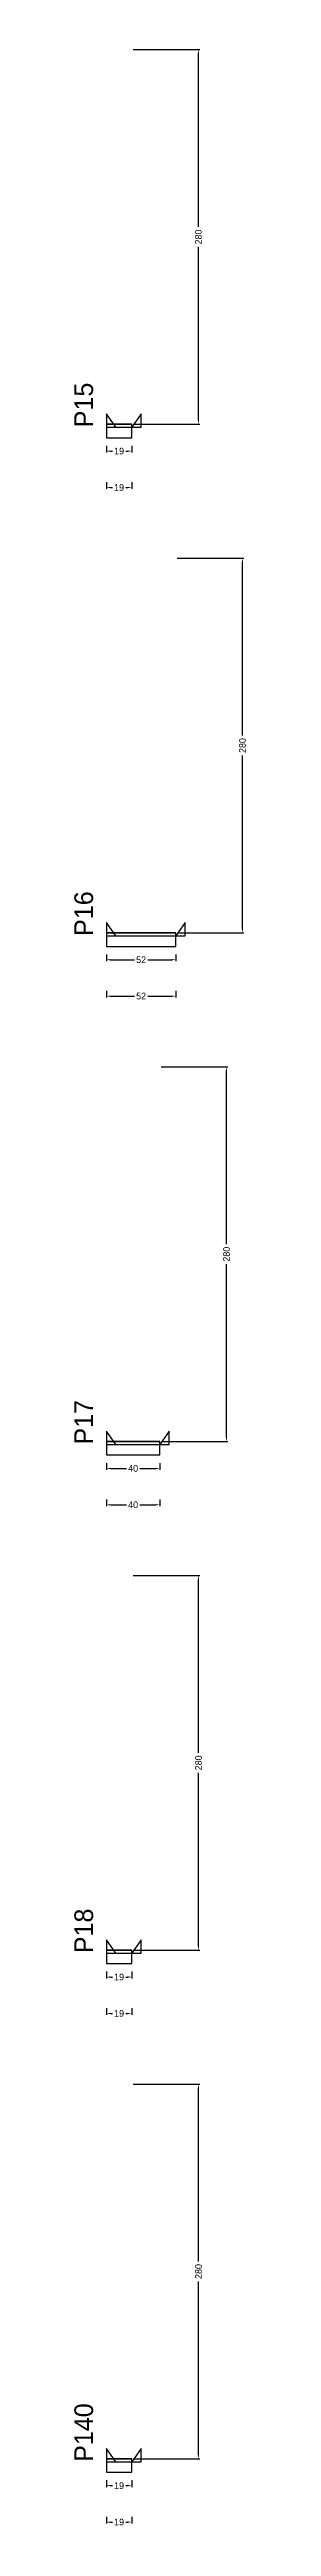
# Model space of a CAD drawing. Header units: centimetres. Extents: x -12000 to 4120, y -3806 to 2716.
# Drawn here: x 3976 to 4105, y -3468 to -1618 of the extents above; entities that cross this region are included whole.
import ezdxf

# ---------------------------------------------------------------- set-up
doc = ezdxf.new("R2010")
doc.units = ezdxf.units.CM
for name, color, linetype in [('NOMENCLATURA', 7, 'Continuous'), ('SARR_2.2x10', 60, 'Continuous'), ('SARR_2.2x7', 40, 'Continuous')]:
    doc.layers.add(name, color=color, linetype=linetype)
doc.dimstyles.new('PAINEL-NOVA', dxfattribs={"dimtxt": 5, "dimasz": 3, "dimexe": 1, "dimexo": 1, "dimgap": 1, "dimtad": 1, "dimcen": 2.5, "dimazin": 3, "dimtfac": 1, "dimtmove": 0, "dimatfit": 3})

# ---------------------------------------------------------------- blocks, each defined once
blk = doc.blocks.new('_CLOSEDFILLED')
at = {"color": 0, "linetype": 'BYBLOCK'}
blk.add_solid([(-1, 0.16), (0, 0), (-1, -0.16)], dxfattribs=at)
blk = doc.blocks.new('*D151')
for p, q in [((4000, -1913.8), (4000, -1918.8)), ((4003, -1917.8), (4004.5, -1917.8)), ((4014.5, -1917.8), (4016, -1917.8)), ((4019, -1913.8), (4019, -1918.8))]:
    blk.add_line(p, q)
at = {"layer": 'Defpoints'}
for p in [(4000, -1912.8), (4000, -1917.8), (4019, -1912.8)]:
    blk.add_point(p, dxfattribs=at)
at = {"layer": 'SARR_2.2x10', "xscale": 3, "yscale": 3, "rotation": 180}
blk.add_blockref('_CLOSEDFILLED', (4000, -1917.8), dxfattribs=at)
at = {"layer": 'SARR_2.2x10', "xscale": 3, "yscale": 3}
blk.add_blockref('_CLOSEDFILLED', (4019, -1917.8), dxfattribs=at)
at = {"layer": 'SARR_2.2x10', "insert": (4009.5, -1917.8), "char_height": 5, "attachment_point": 5}
blk.add_mtext('19', dxfattribs=at)
blk = doc.blocks.new('*D152')
for p, q in [((4020, -1617.8), (4070, -1617.8)), ((4069, -1750.3), (4069, -1620.8)), ((4069, -1894.8), (4069, -1765.3)), ((4020, -1897.8), (4070, -1897.8))]:
    blk.add_line(p, q)
at = {"layer": 'Defpoints'}
for p in [(4019, -1617.8), (4019, -1897.8), (4069, -1897.8)]:
    blk.add_point(p, dxfattribs=at)
at = {"layer": 'SARR_2.2x10', "xscale": 3, "yscale": 3}
for p, rotation in [((4069, -1617.8), 90), ((4069, -1897.8), 270)]:
    blk.add_blockref('_CLOSEDFILLED', p, dxfattribs=dict(at, rotation=rotation))
at = {"layer": 'SARR_2.2x10', "insert": (4069, -1757.8), "char_height": 5, "attachment_point": 5, "rotation": 90}
blk.add_mtext('280', dxfattribs=at)
blk = doc.blocks.new('*D153')
for p, q in [((4020, -1617.8), (4070, -1617.8)), ((4069, -1750.3), (4069, -1620.8)), ((4069, -1894.8), (4069, -1765.3)), ((4020, -1897.8), (4070, -1897.8))]:
    blk.add_line(p, q)
at = {"layer": 'Defpoints'}
for p in [(4019, -1617.8), (4019, -1897.8), (4069, -1897.8)]:
    blk.add_point(p, dxfattribs=at)
at = {"layer": 'SARR_2.2x10', "xscale": 3, "yscale": 3}
for p, rotation in [((4069, -1617.8), 90), ((4069, -1897.8), 270)]:
    blk.add_blockref('_CLOSEDFILLED', p, dxfattribs=dict(at, rotation=rotation))
at = {"layer": 'SARR_2.2x10', "insert": (4069, -1757.8), "char_height": 5, "attachment_point": 5, "rotation": 90}
blk.add_mtext('280', dxfattribs=at)
blk = doc.blocks.new('*D154')
for p, q in [((4020, -1617.8), (4070, -1617.8)), ((4069, -1750.3), (4069, -1620.8)), ((4069, -1894.8), (4069, -1765.3)), ((4020, -1897.8), (4070, -1897.8))]:
    blk.add_line(p, q)
at = {"layer": 'Defpoints'}
for p in [(4019, -1617.8), (4019, -1897.8), (4069, -1897.8)]:
    blk.add_point(p, dxfattribs=at)
at = {"layer": 'SARR_2.2x10', "xscale": 3, "yscale": 3}
for p, rotation in [((4069, -1617.8), 90), ((4069, -1897.8), 270)]:
    blk.add_blockref('_CLOSEDFILLED', p, dxfattribs=dict(at, rotation=rotation))
at = {"layer": 'SARR_2.2x10', "insert": (4069, -1757.8), "char_height": 5, "attachment_point": 5, "rotation": 90}
blk.add_mtext('280', dxfattribs=at)
blk = doc.blocks.new('*D155')
for p, q in [((4020, -1617.8), (4070, -1617.8)), ((4069, -1750.3), (4069, -1620.8)), ((4069, -1894.8), (4069, -1765.3)), ((4020, -1897.8), (4070, -1897.8))]:
    blk.add_line(p, q)
at = {"layer": 'Defpoints'}
for p in [(4019, -1617.8), (4019, -1897.8), (4069, -1897.8)]:
    blk.add_point(p, dxfattribs=at)
at = {"layer": 'SARR_2.2x10', "xscale": 3, "yscale": 3}
for p, rotation in [((4069, -1617.8), 90), ((4069, -1897.8), 270)]:
    blk.add_blockref('_CLOSEDFILLED', p, dxfattribs=dict(at, rotation=rotation))
at = {"layer": 'SARR_2.2x10', "insert": (4069, -1757.8), "char_height": 5, "attachment_point": 5, "rotation": 90}
blk.add_mtext('280', dxfattribs=at)
blk = doc.blocks.new('*D156')
for p, q in [((4000, -1941), (4000, -1946)), ((4019, -1941), (4019, -1946)), ((4003, -1945), (4004.5, -1945)), ((4014.5, -1945), (4016, -1945))]:
    blk.add_line(p, q)
at = {"layer": 'Defpoints'}
for p in [(4000, -1940), (4019, -1940), (4000, -1945)]:
    blk.add_point(p, dxfattribs=at)
at = {"layer": 'SARR_2.2x10', "xscale": 3, "yscale": 3, "rotation": 180}
blk.add_blockref('_CLOSEDFILLED', (4000, -1945), dxfattribs=at)
at = {"layer": 'SARR_2.2x10', "xscale": 3, "yscale": 3}
blk.add_blockref('_CLOSEDFILLED', (4019, -1945), dxfattribs=at)
at = {"layer": 'SARR_2.2x10', "insert": (4009.5, -1945), "char_height": 5, "attachment_point": 5}
blk.add_mtext('19', dxfattribs=at)
blk = doc.blocks.new('GRA-E')
at = {"layer": 'SARR_2.2x7'}
blk.add_lwpolyline([(0, 0), (7, 0), (0, 10)], close=True, dxfattribs=at)
blk = doc.blocks.new('GRA-D')
at = {"layer": 'SARR_2.2x7'}
blk.add_lwpolyline([(0, 0), (7, 0), (7, 10)], close=True, dxfattribs=at)
blk = doc.blocks.new('*D177')
for p, q in [((4000, -2293.8), (4000, -2298.8)), ((4052, -2293.8), (4052, -2298.8)), ((4003, -2297.8), (4021, -2297.8)), ((4031, -2297.8), (4049, -2297.8))]:
    blk.add_line(p, q)
at = {"layer": 'Defpoints'}
for p in [(4000, -2292.8), (4052, -2292.8), (4000, -2297.8)]:
    blk.add_point(p, dxfattribs=at)
at = {"layer": 'SARR_2.2x10', "xscale": 3, "yscale": 3, "rotation": 180}
blk.add_blockref('_CLOSEDFILLED', (4000, -2297.8), dxfattribs=at)
at = {"layer": 'SARR_2.2x10', "xscale": 3, "yscale": 3}
blk.add_blockref('_CLOSEDFILLED', (4052, -2297.8), dxfattribs=at)
at = {"layer": 'SARR_2.2x10', "insert": (4026, -2297.8), "char_height": 5, "attachment_point": 5}
blk.add_mtext('52', dxfattribs=at)
blk = doc.blocks.new('*D178')
for p, q in [((4053, -1997.8), (4103, -1997.8)), ((4102, -2130.3), (4102, -2000.8)), ((4102, -2274.8), (4102, -2145.3)), ((4053, -2277.8), (4103, -2277.8))]:
    blk.add_line(p, q)
at = {"layer": 'Defpoints'}
for p in [(4052, -1997.8), (4052, -2277.8), (4102, -2277.8)]:
    blk.add_point(p, dxfattribs=at)
at = {"layer": 'SARR_2.2x10', "xscale": 3, "yscale": 3}
for p, rotation in [((4102, -1997.8), 90), ((4102, -2277.8), 270)]:
    blk.add_blockref('_CLOSEDFILLED', p, dxfattribs=dict(at, rotation=rotation))
at = {"layer": 'SARR_2.2x10', "insert": (4102, -2137.8), "char_height": 5, "attachment_point": 5, "rotation": 90}
blk.add_mtext('280', dxfattribs=at)
blk = doc.blocks.new('*D179')
for p, q in [((4053, -1997.8), (4103, -1997.8)), ((4102, -2130.3), (4102, -2000.8)), ((4102, -2274.8), (4102, -2145.3)), ((4053, -2277.8), (4103, -2277.8))]:
    blk.add_line(p, q)
at = {"layer": 'Defpoints'}
for p in [(4052, -1997.8), (4052, -2277.8), (4102, -2277.8)]:
    blk.add_point(p, dxfattribs=at)
at = {"layer": 'SARR_2.2x10', "xscale": 3, "yscale": 3}
for p, rotation in [((4102, -1997.8), 90), ((4102, -2277.8), 270)]:
    blk.add_blockref('_CLOSEDFILLED', p, dxfattribs=dict(at, rotation=rotation))
at = {"layer": 'SARR_2.2x10', "insert": (4102, -2137.8), "char_height": 5, "attachment_point": 5, "rotation": 90}
blk.add_mtext('280', dxfattribs=at)
blk = doc.blocks.new('*D180')
for p, q in [((4053, -1997.8), (4103, -1997.8)), ((4102, -2130.3), (4102, -2000.8)), ((4102, -2274.8), (4102, -2145.3)), ((4053, -2277.8), (4103, -2277.8))]:
    blk.add_line(p, q)
at = {"layer": 'Defpoints'}
for p in [(4052, -1997.8), (4052, -2277.8), (4102, -2277.8)]:
    blk.add_point(p, dxfattribs=at)
at = {"layer": 'SARR_2.2x10', "xscale": 3, "yscale": 3}
for p, rotation in [((4102, -1997.8), 90), ((4102, -2277.8), 270)]:
    blk.add_blockref('_CLOSEDFILLED', p, dxfattribs=dict(at, rotation=rotation))
at = {"layer": 'SARR_2.2x10', "insert": (4102, -2137.8), "char_height": 5, "attachment_point": 5, "rotation": 90}
blk.add_mtext('280', dxfattribs=at)
blk = doc.blocks.new('*D181')
for p, q in [((4053, -1997.8), (4103, -1997.8)), ((4102, -2130.3), (4102, -2000.8)), ((4102, -2274.8), (4102, -2145.3)), ((4053, -2277.8), (4103, -2277.8))]:
    blk.add_line(p, q)
at = {"layer": 'Defpoints'}
for p in [(4052, -1997.8), (4052, -2277.8), (4102, -2277.8)]:
    blk.add_point(p, dxfattribs=at)
at = {"layer": 'SARR_2.2x10', "xscale": 3, "yscale": 3}
for p, rotation in [((4102, -1997.8), 90), ((4102, -2277.8), 270)]:
    blk.add_blockref('_CLOSEDFILLED', p, dxfattribs=dict(at, rotation=rotation))
at = {"layer": 'SARR_2.2x10', "insert": (4102, -2137.8), "char_height": 5, "attachment_point": 5, "rotation": 90}
blk.add_mtext('280', dxfattribs=at)
blk = doc.blocks.new('*D182')
for p, q in [((4000, -2321), (4000, -2326)), ((4003, -2325), (4021, -2325)), ((4031, -2325), (4049, -2325)), ((4052, -2321), (4052, -2326))]:
    blk.add_line(p, q)
at = {"layer": 'Defpoints'}
for p in [(4000, -2320), (4000, -2325), (4052, -2320)]:
    blk.add_point(p, dxfattribs=at)
at = {"layer": 'SARR_2.2x10', "xscale": 3, "yscale": 3, "rotation": 180}
blk.add_blockref('_CLOSEDFILLED', (4000, -2325), dxfattribs=at)
at = {"layer": 'SARR_2.2x10', "xscale": 3, "yscale": 3}
blk.add_blockref('_CLOSEDFILLED', (4052, -2325), dxfattribs=at)
at = {"layer": 'SARR_2.2x10', "insert": (4026, -2325), "char_height": 5, "attachment_point": 5}
blk.add_mtext('52', dxfattribs=at)
blk = doc.blocks.new('*D203')
for p, q in [((4000, -2673.8), (4000, -2678.8)), ((4003, -2677.8), (4015, -2677.8)), ((4025, -2677.8), (4037, -2677.8)), ((4040, -2673.8), (4040, -2678.8))]:
    blk.add_line(p, q)
at = {"layer": 'Defpoints'}
for p in [(4000, -2672.8), (4000, -2677.8), (4040, -2672.8)]:
    blk.add_point(p, dxfattribs=at)
at = {"layer": 'SARR_2.2x10', "xscale": 3, "yscale": 3, "rotation": 180}
blk.add_blockref('_CLOSEDFILLED', (4000, -2677.8), dxfattribs=at)
at = {"layer": 'SARR_2.2x10', "xscale": 3, "yscale": 3}
blk.add_blockref('_CLOSEDFILLED', (4040, -2677.8), dxfattribs=at)
at = {"layer": 'SARR_2.2x10', "insert": (4020, -2677.8), "char_height": 5, "attachment_point": 5}
blk.add_mtext('40', dxfattribs=at)
blk = doc.blocks.new('*D204')
for p, q in [((4041, -2377.8), (4091, -2377.8)), ((4090, -2510.3), (4090, -2380.8)), ((4090, -2654.8), (4090, -2525.3)), ((4041, -2657.8), (4091, -2657.8))]:
    blk.add_line(p, q)
at = {"layer": 'Defpoints'}
for p in [(4040, -2377.8), (4040, -2657.8), (4090, -2657.8)]:
    blk.add_point(p, dxfattribs=at)
at = {"layer": 'SARR_2.2x10', "xscale": 3, "yscale": 3}
for p, rotation in [((4090, -2377.8), 90), ((4090, -2657.8), 270)]:
    blk.add_blockref('_CLOSEDFILLED', p, dxfattribs=dict(at, rotation=rotation))
at = {"layer": 'SARR_2.2x10', "insert": (4090, -2517.8), "char_height": 5, "attachment_point": 5, "rotation": 90}
blk.add_mtext('280', dxfattribs=at)
blk = doc.blocks.new('*D205')
for p, q in [((4041, -2377.8), (4091, -2377.8)), ((4090, -2510.3), (4090, -2380.8)), ((4090, -2654.8), (4090, -2525.3)), ((4041, -2657.8), (4091, -2657.8))]:
    blk.add_line(p, q)
at = {"layer": 'Defpoints'}
for p in [(4040, -2377.8), (4040, -2657.8), (4090, -2657.8)]:
    blk.add_point(p, dxfattribs=at)
at = {"layer": 'SARR_2.2x10', "xscale": 3, "yscale": 3}
for p, rotation in [((4090, -2377.8), 90), ((4090, -2657.8), 270)]:
    blk.add_blockref('_CLOSEDFILLED', p, dxfattribs=dict(at, rotation=rotation))
at = {"layer": 'SARR_2.2x10', "insert": (4090, -2517.8), "char_height": 5, "attachment_point": 5, "rotation": 90}
blk.add_mtext('280', dxfattribs=at)
blk = doc.blocks.new('*D206')
for p, q in [((4041, -2377.8), (4091, -2377.8)), ((4090, -2510.3), (4090, -2380.8)), ((4090, -2654.8), (4090, -2525.3)), ((4041, -2657.8), (4091, -2657.8))]:
    blk.add_line(p, q)
at = {"layer": 'Defpoints'}
for p in [(4040, -2377.8), (4040, -2657.8), (4090, -2657.8)]:
    blk.add_point(p, dxfattribs=at)
at = {"layer": 'SARR_2.2x10', "xscale": 3, "yscale": 3}
for p, rotation in [((4090, -2377.8), 90), ((4090, -2657.8), 270)]:
    blk.add_blockref('_CLOSEDFILLED', p, dxfattribs=dict(at, rotation=rotation))
at = {"layer": 'SARR_2.2x10', "insert": (4090, -2517.8), "char_height": 5, "attachment_point": 5, "rotation": 90}
blk.add_mtext('280', dxfattribs=at)
blk = doc.blocks.new('*D207')
for p, q in [((4041, -2377.8), (4091, -2377.8)), ((4090, -2510.3), (4090, -2380.8)), ((4090, -2654.8), (4090, -2525.3)), ((4041, -2657.8), (4091, -2657.8))]:
    blk.add_line(p, q)
at = {"layer": 'Defpoints'}
for p in [(4040, -2377.8), (4040, -2657.8), (4090, -2657.8)]:
    blk.add_point(p, dxfattribs=at)
at = {"layer": 'SARR_2.2x10', "xscale": 3, "yscale": 3}
for p, rotation in [((4090, -2377.8), 90), ((4090, -2657.8), 270)]:
    blk.add_blockref('_CLOSEDFILLED', p, dxfattribs=dict(at, rotation=rotation))
at = {"layer": 'SARR_2.2x10', "insert": (4090, -2517.8), "char_height": 5, "attachment_point": 5, "rotation": 90}
blk.add_mtext('280', dxfattribs=at)
blk = doc.blocks.new('*D208')
for p, q in [((4000, -2701), (4000, -2706)), ((4040, -2701), (4040, -2706)), ((4003, -2705), (4015, -2705)), ((4025, -2705), (4037, -2705))]:
    blk.add_line(p, q)
at = {"layer": 'Defpoints'}
for p in [(4000, -2700), (4040, -2700), (4000, -2705)]:
    blk.add_point(p, dxfattribs=at)
at = {"layer": 'SARR_2.2x10', "xscale": 3, "yscale": 3, "rotation": 180}
blk.add_blockref('_CLOSEDFILLED', (4000, -2705), dxfattribs=at)
at = {"layer": 'SARR_2.2x10', "xscale": 3, "yscale": 3}
blk.add_blockref('_CLOSEDFILLED', (4040, -2705), dxfattribs=at)
at = {"layer": 'SARR_2.2x10', "insert": (4020, -2705), "char_height": 5, "attachment_point": 5}
blk.add_mtext('40', dxfattribs=at)
blk = doc.blocks.new('*D229')
for p, q in [((4000, -3053.8), (4000, -3058.8)), ((4003, -3057.8), (4004.5, -3057.8)), ((4014.5, -3057.8), (4016, -3057.8)), ((4019, -3053.8), (4019, -3058.8))]:
    blk.add_line(p, q)
at = {"layer": 'Defpoints'}
for p in [(4000, -3052.8), (4019, -3052.8), (4000, -3057.8)]:
    blk.add_point(p, dxfattribs=at)
at = {"layer": 'SARR_2.2x10', "xscale": 3, "yscale": 3, "rotation": 180}
blk.add_blockref('_CLOSEDFILLED', (4000, -3057.8), dxfattribs=at)
at = {"layer": 'SARR_2.2x10', "xscale": 3, "yscale": 3}
blk.add_blockref('_CLOSEDFILLED', (4019, -3057.8), dxfattribs=at)
at = {"layer": 'SARR_2.2x10', "insert": (4009.5, -3057.8), "char_height": 5, "attachment_point": 5}
blk.add_mtext('19', dxfattribs=at)
blk = doc.blocks.new('*D230')
for p, q in [((4020, -2757.8), (4070, -2757.8)), ((4069, -2890.3), (4069, -2760.8)), ((4069, -3034.8), (4069, -2905.3)), ((4020, -3037.8), (4070, -3037.8))]:
    blk.add_line(p, q)
at = {"layer": 'Defpoints'}
for p in [(4019, -2757.8), (4019, -3037.8), (4069, -3037.8)]:
    blk.add_point(p, dxfattribs=at)
at = {"layer": 'SARR_2.2x10', "xscale": 3, "yscale": 3}
for p, rotation in [((4069, -2757.8), 90), ((4069, -3037.8), 270)]:
    blk.add_blockref('_CLOSEDFILLED', p, dxfattribs=dict(at, rotation=rotation))
at = {"layer": 'SARR_2.2x10', "insert": (4069, -2897.8), "char_height": 5, "attachment_point": 5, "rotation": 90}
blk.add_mtext('280', dxfattribs=at)
blk = doc.blocks.new('*D231')
for p, q in [((4020, -2757.8), (4070, -2757.8)), ((4069, -2890.3), (4069, -2760.8)), ((4069, -3034.8), (4069, -2905.3)), ((4020, -3037.8), (4070, -3037.8))]:
    blk.add_line(p, q)
at = {"layer": 'Defpoints'}
for p in [(4019, -2757.8), (4019, -3037.8), (4069, -3037.8)]:
    blk.add_point(p, dxfattribs=at)
at = {"layer": 'SARR_2.2x10', "xscale": 3, "yscale": 3}
for p, rotation in [((4069, -2757.8), 90), ((4069, -3037.8), 270)]:
    blk.add_blockref('_CLOSEDFILLED', p, dxfattribs=dict(at, rotation=rotation))
at = {"layer": 'SARR_2.2x10', "insert": (4069, -2897.8), "char_height": 5, "attachment_point": 5, "rotation": 90}
blk.add_mtext('280', dxfattribs=at)
blk = doc.blocks.new('*D232')
for p, q in [((4020, -2757.8), (4070, -2757.8)), ((4069, -2890.3), (4069, -2760.8)), ((4069, -3034.8), (4069, -2905.3)), ((4020, -3037.8), (4070, -3037.8))]:
    blk.add_line(p, q)
at = {"layer": 'Defpoints'}
for p in [(4019, -2757.8), (4019, -3037.8), (4069, -3037.8)]:
    blk.add_point(p, dxfattribs=at)
at = {"layer": 'SARR_2.2x10', "xscale": 3, "yscale": 3}
for p, rotation in [((4069, -2757.8), 90), ((4069, -3037.8), 270)]:
    blk.add_blockref('_CLOSEDFILLED', p, dxfattribs=dict(at, rotation=rotation))
at = {"layer": 'SARR_2.2x10', "insert": (4069, -2897.8), "char_height": 5, "attachment_point": 5, "rotation": 90}
blk.add_mtext('280', dxfattribs=at)
blk = doc.blocks.new('*D233')
for p, q in [((4020, -2757.8), (4070, -2757.8)), ((4069, -2890.3), (4069, -2760.8)), ((4069, -3034.8), (4069, -2905.3)), ((4020, -3037.8), (4070, -3037.8))]:
    blk.add_line(p, q)
at = {"layer": 'Defpoints'}
for p in [(4019, -2757.8), (4019, -3037.8), (4069, -3037.8)]:
    blk.add_point(p, dxfattribs=at)
at = {"layer": 'SARR_2.2x10', "xscale": 3, "yscale": 3}
for p, rotation in [((4069, -2757.8), 90), ((4069, -3037.8), 270)]:
    blk.add_blockref('_CLOSEDFILLED', p, dxfattribs=dict(at, rotation=rotation))
at = {"layer": 'SARR_2.2x10', "insert": (4069, -2897.8), "char_height": 5, "attachment_point": 5, "rotation": 90}
blk.add_mtext('280', dxfattribs=at)
blk = doc.blocks.new('*D234')
for p, q in [((4000, -3081), (4000, -3086)), ((4003, -3085), (4004.5, -3085)), ((4014.5, -3085), (4016, -3085)), ((4019, -3081), (4019, -3086))]:
    blk.add_line(p, q)
at = {"layer": 'Defpoints'}
for p in [(4000, -3080), (4000, -3085), (4019, -3080)]:
    blk.add_point(p, dxfattribs=at)
at = {"layer": 'SARR_2.2x10', "xscale": 3, "yscale": 3, "rotation": 180}
blk.add_blockref('_CLOSEDFILLED', (4000, -3085), dxfattribs=at)
at = {"layer": 'SARR_2.2x10', "xscale": 3, "yscale": 3}
blk.add_blockref('_CLOSEDFILLED', (4019, -3085), dxfattribs=at)
at = {"layer": 'SARR_2.2x10', "insert": (4009.5, -3085), "char_height": 5, "attachment_point": 5}
blk.add_mtext('19', dxfattribs=at)
blk = doc.blocks.new('*D255')
for p, q in [((4000, -3433.8), (4000, -3438.8)), ((4003, -3437.8), (4004.5, -3437.8)), ((4014.5, -3437.8), (4016, -3437.8)), ((4019, -3433.8), (4019, -3438.8))]:
    blk.add_line(p, q)
at = {"layer": 'Defpoints'}
for p in [(4000, -3432.8), (4000, -3437.8), (4019, -3432.8)]:
    blk.add_point(p, dxfattribs=at)
at = {"layer": 'SARR_2.2x10', "xscale": 3, "yscale": 3, "rotation": 180}
blk.add_blockref('_CLOSEDFILLED', (4000, -3437.8), dxfattribs=at)
at = {"layer": 'SARR_2.2x10', "xscale": 3, "yscale": 3}
blk.add_blockref('_CLOSEDFILLED', (4019, -3437.8), dxfattribs=at)
at = {"layer": 'SARR_2.2x10', "insert": (4009.5, -3437.8), "char_height": 5, "attachment_point": 5}
blk.add_mtext('19', dxfattribs=at)
blk = doc.blocks.new('*D256')
for p, q in [((4020, -3137.8), (4070, -3137.8)), ((4069, -3270.3), (4069, -3140.8)), ((4069, -3414.8), (4069, -3285.3)), ((4020, -3417.8), (4070, -3417.8))]:
    blk.add_line(p, q)
at = {"layer": 'Defpoints'}
for p in [(4019, -3137.8), (4019, -3417.8), (4069, -3417.8)]:
    blk.add_point(p, dxfattribs=at)
at = {"layer": 'SARR_2.2x10', "xscale": 3, "yscale": 3}
for p, rotation in [((4069, -3137.8), 90), ((4069, -3417.8), 270)]:
    blk.add_blockref('_CLOSEDFILLED', p, dxfattribs=dict(at, rotation=rotation))
at = {"layer": 'SARR_2.2x10', "insert": (4069, -3277.8), "char_height": 5, "attachment_point": 5, "rotation": 90}
blk.add_mtext('280', dxfattribs=at)
blk = doc.blocks.new('*D257')
for p, q in [((4020, -3137.8), (4070, -3137.8)), ((4069, -3270.3), (4069, -3140.8)), ((4069, -3414.8), (4069, -3285.3)), ((4020, -3417.8), (4070, -3417.8))]:
    blk.add_line(p, q)
at = {"layer": 'Defpoints'}
for p in [(4019, -3137.8), (4019, -3417.8), (4069, -3417.8)]:
    blk.add_point(p, dxfattribs=at)
at = {"layer": 'SARR_2.2x10', "xscale": 3, "yscale": 3}
for p, rotation in [((4069, -3137.8), 90), ((4069, -3417.8), 270)]:
    blk.add_blockref('_CLOSEDFILLED', p, dxfattribs=dict(at, rotation=rotation))
at = {"layer": 'SARR_2.2x10', "insert": (4069, -3277.8), "char_height": 5, "attachment_point": 5, "rotation": 90}
blk.add_mtext('280', dxfattribs=at)
blk = doc.blocks.new('*D258')
for p, q in [((4020, -3137.8), (4070, -3137.8)), ((4069, -3270.3), (4069, -3140.8)), ((4069, -3414.8), (4069, -3285.3)), ((4020, -3417.8), (4070, -3417.8))]:
    blk.add_line(p, q)
at = {"layer": 'Defpoints'}
for p in [(4019, -3137.8), (4019, -3417.8), (4069, -3417.8)]:
    blk.add_point(p, dxfattribs=at)
at = {"layer": 'SARR_2.2x10', "xscale": 3, "yscale": 3}
for p, rotation in [((4069, -3137.8), 90), ((4069, -3417.8), 270)]:
    blk.add_blockref('_CLOSEDFILLED', p, dxfattribs=dict(at, rotation=rotation))
at = {"layer": 'SARR_2.2x10', "insert": (4069, -3277.8), "char_height": 5, "attachment_point": 5, "rotation": 90}
blk.add_mtext('280', dxfattribs=at)
blk = doc.blocks.new('*D259')
for p, q in [((4020, -3137.8), (4070, -3137.8)), ((4069, -3270.3), (4069, -3140.8)), ((4069, -3414.8), (4069, -3285.3)), ((4020, -3417.8), (4070, -3417.8))]:
    blk.add_line(p, q)
at = {"layer": 'Defpoints'}
for p in [(4019, -3137.8), (4019, -3417.8), (4069, -3417.8)]:
    blk.add_point(p, dxfattribs=at)
at = {"layer": 'SARR_2.2x10', "xscale": 3, "yscale": 3}
for p, rotation in [((4069, -3137.8), 90), ((4069, -3417.8), 270)]:
    blk.add_blockref('_CLOSEDFILLED', p, dxfattribs=dict(at, rotation=rotation))
at = {"layer": 'SARR_2.2x10', "insert": (4069, -3277.8), "char_height": 5, "attachment_point": 5, "rotation": 90}
blk.add_mtext('280', dxfattribs=at)
blk = doc.blocks.new('*D260')
for p, q in [((4000, -3461), (4000, -3466)), ((4003, -3465), (4004.5, -3465)), ((4014.5, -3465), (4016, -3465)), ((4019, -3461), (4019, -3466))]:
    blk.add_line(p, q)
at = {"layer": 'Defpoints'}
for p in [(4000, -3460), (4019, -3460), (4000, -3465)]:
    blk.add_point(p, dxfattribs=at)
at = {"layer": 'SARR_2.2x10', "xscale": 3, "yscale": 3, "rotation": 180}
blk.add_blockref('_CLOSEDFILLED', (4000, -3465), dxfattribs=at)
at = {"layer": 'SARR_2.2x10', "xscale": 3, "yscale": 3}
blk.add_blockref('_CLOSEDFILLED', (4019, -3465), dxfattribs=at)
at = {"layer": 'SARR_2.2x10', "insert": (4009.5, -3465), "char_height": 5, "attachment_point": 5}
blk.add_mtext('19', dxfattribs=at)

msp = doc.modelspace()

# ---------------------------------------------------------------- linework, layer by layer
at = {"layer": 'SARR_2.2x10'}
for p, q in [((4019, -1897.8), (4000, -1897.8)), ((4000, -1897.8), (4000, -1907.8)), ((4019, -1907.8), (4019, -1897.8)), ((4000, -1907.8), (4019, -1907.8)), ((4052, -2277.8), (4000, -2277.8)), ((4000, -2277.8), (4000, -2287.8)), ((4000, -2287.8), (4052, -2287.8)), ((4052, -2287.8), (4052, -2277.8)), ((4040, -2657.8), (4000, -2657.8)), ((4000, -2657.8), (4000, -2667.8)), ((4040, -2667.8), (4040, -2657.8)), ((4000, -2667.8), (4040, -2667.8)), ((4019, -3037.8), (4000, -3037.8)), ((4000, -3037.8), (4000, -3047.8)), ((4000, -3047.8), (4019, -3047.8)), ((4019, -3047.8), (4019, -3037.8)), ((4019, -3417.8), (4000, -3417.8)), ((4000, -3417.8), (4000, -3427.8)), ((4019, -3427.8), (4019, -3417.8)), ((4000, -3427.8), (4019, -3427.8))]:
    msp.add_line(p, q, dxfattribs=at)
at = {"layer": 'SARR_2.2x7'}
for p, q in [((4019, -1897.8), (4000, -1897.8)), ((4000, -1897.8), (4000, -1900)), ((4000, -1897.8), (4007, -1897.8)), ((4000, -1897.8), (4007, -1897.8)), ((4000, -1897.8), (4007, -1897.8)), ((4000, -1897.8), (4007, -1897.8)), ((4000, -1900), (4019, -1900)), ((4007, -1897.8), (4019, -1897.8)), ((4007, -1897.8), (4019, -1897.8)), ((4007, -1897.8), (4019, -1897.8)), ((4007, -1897.8), (4019, -1897.8)), ((4019, -1900), (4019, -1897.8)), ((4052, -2277.8), (4000, -2277.8)), ((4000, -2277.8), (4000, -2280)), ((4000, -2277.8), (4007, -2277.8)), ((4000, -2277.8), (4007, -2277.8)), ((4000, -2277.8), (4007, -2277.8)), ((4000, -2277.8), (4007, -2277.8)), ((4000, -2280), (4052, -2280)), ((4007, -2277.8), (4052, -2277.8)), ((4007, -2277.8), (4052, -2277.8)), ((4007, -2277.8), (4052, -2277.8)), ((4007, -2277.8), (4052, -2277.8)), ((4052, -2280), (4052, -2277.8)), ((4040, -2657.8), (4000, -2657.8)), ((4000, -2657.8), (4000, -2660)), ((4000, -2657.8), (4007, -2657.8)), ((4000, -2657.8), (4007, -2657.8)), ((4000, -2657.8), (4007, -2657.8)), ((4000, -2657.8), (4007, -2657.8)), ((4000, -2660), (4040, -2660)), ((4007, -2657.8), (4040, -2657.8)), ((4007, -2657.8), (4040, -2657.8)), ((4007, -2657.8), (4040, -2657.8)), ((4007, -2657.8), (4040, -2657.8)), ((4040, -2660), (4040, -2657.8)), ((4019, -3037.8), (4000, -3037.8)), ((4000, -3037.8), (4000, -3040)), ((4000, -3037.8), (4007, -3037.8)), ((4000, -3037.8), (4007, -3037.8)), ((4000, -3037.8), (4007, -3037.8)), ((4000, -3037.8), (4007, -3037.8)), ((4000, -3040), (4019, -3040)), ((4007, -3037.8), (4019, -3037.8)), ((4007, -3037.8), (4019, -3037.8)), ((4007, -3037.8), (4019, -3037.8)), ((4007, -3037.8), (4019, -3037.8)), ((4019, -3040), (4019, -3037.8)), ((4019, -3417.8), (4000, -3417.8)), ((4000, -3417.8), (4000, -3420)), ((4000, -3417.8), (4007, -3417.8)), ((4000, -3417.8), (4007, -3417.8)), ((4000, -3417.8), (4007, -3417.8)), ((4000, -3417.8), (4007, -3417.8)), ((4000, -3420), (4019, -3420)), ((4007, -3417.8), (4019, -3417.8)), ((4007, -3417.8), (4019, -3417.8)), ((4007, -3417.8), (4019, -3417.8)), ((4007, -3417.8), (4019, -3417.8)), ((4019, -3420), (4019, -3417.8))]:
    msp.add_line(p, q, dxfattribs=at)

# ---------------------------------------------------------------- block references
for name, p in [('GRA-E', (4000, -1900)), ('GRA-D', (4019, -1900)), ('GRA-E', (4000, -2280)), ('GRA-D', (4052, -2280)), ('GRA-E', (4000, -2660)), ('GRA-D', (4040, -2660)), ('GRA-E', (4000, -3040)), ('GRA-D', (4019, -3040)), ('GRA-E', (4000, -3420)), ('GRA-D', (4019, -3420))]:
    msp.add_blockref(name, p, dxfattribs=at)

# ---------------------------------------------------------------- texts
at = {"layer": 'NOMENCLATURA'}
for s, p in [('P15', (3990, -1900)), ('P16', (3990, -2280)), ('P17', (3990, -2660)), ('P18', (3990, -3040)), ('P140', (3990, -3420))]:
    msp.add_text(s, height=14, rotation=90, dxfattribs=at).set_placement(p)

# ---------------------------------------------------------------- dimensions: what is measured, and where the dimension line sits
at = {"layer": 'SARR_2.2x10'}
for base, p1, p2, picture, middle in [((4069, -1897.8), (4019, -1897.8), (4019, -1617.8), '*D152', (4069, -1757.8)), ((4069, -1897.8), (4019, -1897.8), (4019, -1617.8), '*D153', (4069, -1757.8)), ((4069, -1897.8), (4019, -1897.8), (4019, -1617.8), '*D154', (4069, -1757.8)), ((4069, -1897.8), (4019, -1897.8), (4019, -1617.8), '*D155', (4069, -1757.8)), ((4102, -2277.8), (4052, -2277.8), (4052, -1997.8), '*D178', (4102, -2137.8)), ((4102, -2277.8), (4052, -2277.8), (4052, -1997.8), '*D179', (4102, -2137.8)), ((4102, -2277.8), (4052, -2277.8), (4052, -1997.8), '*D180', (4102, -2137.8)), ((4102, -2277.8), (4052, -2277.8), (4052, -1997.8), '*D181', (4102, -2137.8)), ((4090, -2657.8), (4040, -2657.8), (4040, -2377.8), '*D204', (4090, -2517.8)), ((4090, -2657.8), (4040, -2657.8), (4040, -2377.8), '*D205', (4090, -2517.8)), ((4090, -2657.8), (4040, -2657.8), (4040, -2377.8), '*D206', (4090, -2517.8)), ((4090, -2657.8), (4040, -2657.8), (4040, -2377.8), '*D207', (4090, -2517.8)), ((4069, -3037.8), (4019, -3037.8), (4019, -2757.8), '*D230', (4069, -2897.8)), ((4069, -3037.8), (4019, -3037.8), (4019, -2757.8), '*D231', (4069, -2897.8)), ((4069, -3037.8), (4019, -3037.8), (4019, -2757.8), '*D232', (4069, -2897.8)), ((4069, -3037.8), (4019, -3037.8), (4019, -2757.8), '*D233', (4069, -2897.8)), ((4069, -3417.8), (4019, -3417.8), (4019, -3137.8), '*D256', (4069, -3277.8)), ((4069, -3417.8), (4019, -3417.8), (4019, -3137.8), '*D257', (4069, -3277.8)), ((4069, -3417.8), (4019, -3417.8), (4019, -3137.8), '*D258', (4069, -3277.8)), ((4069, -3417.8), (4019, -3417.8), (4019, -3137.8), '*D259', (4069, -3277.8))]:
    dim = msp.add_linear_dim(base=base, p1=p1, p2=p2, angle=90, dimstyle='PAINEL-NOVA', dxfattribs=at)
    dim.commit()
    dim.dimension.update_dxf_attribs({"geometry": picture, "text_midpoint": middle})
for base, p1, p2, picture, middle in [((4000, -1917.8), (4000, -1912.8), (4019, -1912.8), '*D151', (4009.5, -1917.8)), ((4000, -1945), (4000, -1940), (4019, -1940), '*D156', (4009.5, -1945)), ((4000, -2297.8), (4000, -2292.8), (4052, -2292.8), '*D177', (4026, -2297.8)), ((4000, -2325), (4000, -2320), (4052, -2320), '*D182', (4026, -2325)), ((4000, -2677.8), (4000, -2672.8), (4040, -2672.8), '*D203', (4020, -2677.8)), ((4000, -2705), (4000, -2700), (4040, -2700), '*D208', (4020, -2705)), ((4000, -3057.8), (4000, -3052.8), (4019, -3052.8), '*D229', (4009.5, -3057.8)), ((4000, -3085), (4000, -3080), (4019, -3080), '*D234', (4009.5, -3085)), ((4000, -3437.8), (4000, -3432.8), (4019, -3432.8), '*D255', (4009.5, -3437.8)), ((4000, -3465), (4000, -3460), (4019, -3460), '*D260', (4009.5, -3465))]:
    dim = msp.add_linear_dim(base=base, p1=p1, p2=p2, dimstyle='PAINEL-NOVA', dxfattribs=at)
    dim.commit()
    dim.dimension.update_dxf_attribs({"geometry": picture, "text_midpoint": middle})

doc.saveas('drawing.dxf')
